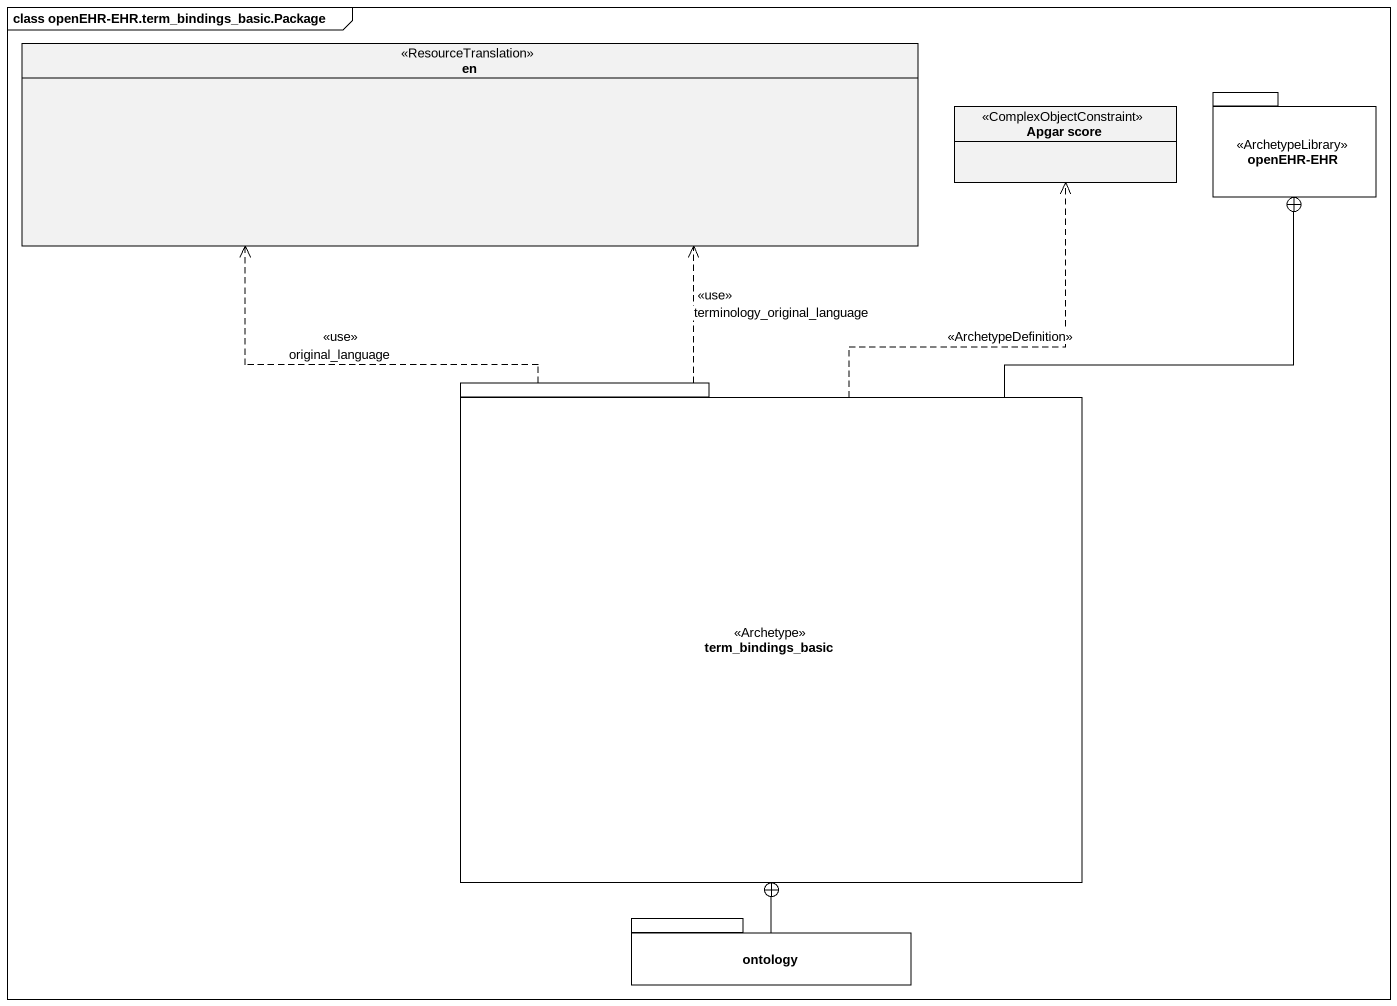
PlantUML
@startuml
mainframe class openEHR-EHR.term_bindings_basic.Package
hide circle
hide empty members
enum en <<ResourceTranslation>>
class "Apgar score" as Apgar_score <<ComplexObjectConstraint>>
package "openEHR-EHR" as openEHR_EHR <<ArchetypeLibrary>> {
}
package term_bindings_basic <<Archetype>> {
}
package ontology {
}
term_bindings_basic .up.> en : <<use>>\noriginal_language
term_bindings_basic .up.> en : <<use>>\nterminology_original_language
term_bindings_basic .up.> Apgar_score : <<ArchetypeDefinition>>
term_bindings_basic -up-+ openEHR_EHR
ontology -up-+ term_bindings_basic
@enduml
